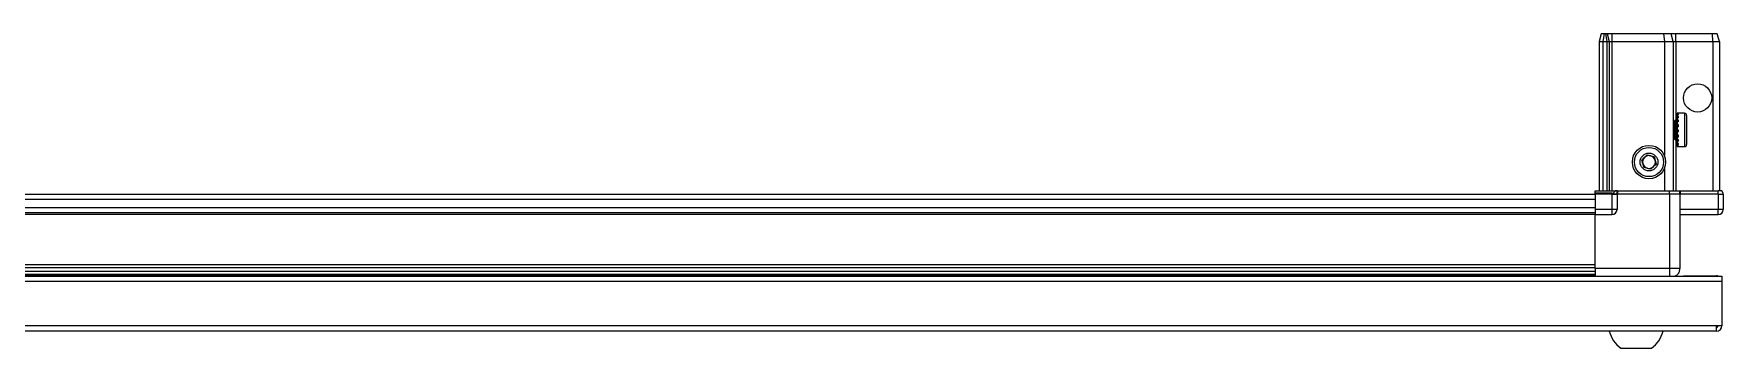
# Model space of a CAD drawing. Header units: millimetres. Extents: x 1219 to 5599, y -644 to 1917.
# Drawn here: x 2115 to 2775, y -644 to -522 of the extents above; entities that cross this region are included whole.
import ezdxf

# ---------------------------------------------------------------- set-up
doc = ezdxf.new("R2010")
doc.units = ezdxf.units.MM

msp = doc.modelspace()

# ---------------------------------------------------------------- linework, layer by layer
at = {"color": 7, "linetype": 'Continuous', "lineweight": 25}
for p, q in [((2726.96, -521.64), (2726.16, -524.64)), ((2726.16, -524.64), (2727.66, -524.64)), ((2726.16, -524.64), (2726.16, -582.94)), ((2728.11, -521.64), (2726.96, -521.64)), ((2728.11, -521.64), (2727.66, -524.64)), ((2727.66, -524.64), (2729.16, -524.64)), ((2727.66, -524.64), (2727.66, -582.94)), ((2728.61, -521.64), (2728.11, -521.64)), ((2728.61, -521.64), (2729.16, -524.64)), ((2729.35, -521.64), (2728.61, -521.64)), ((2729.16, -524.64), (2730.16, -524.64)), ((2729.16, -524.64), (2729.16, -582.94)), ((2729.35, -521.64), (2730.16, -524.64)), ((2731.16, -521.64), (2729.35, -521.64)), ((2730.16, -524.64), (2730.16, -582.94)), ((2730.16, -524.64), (2731.16, -524.64)), ((2751.32, -521.64), (2731.16, -521.64)), ((2731.16, -524.64), (2751.66, -524.64)), ((2751.32, -521.64), (2751.66, -524.64)), ((2754.35, -521.64), (2751.32, -521.64)), ((2751.66, -524.64), (2751.66, -569.14)), ((2751.66, -524.64), (2755.16, -524.64)), ((2755.16, -524.64), (2754.35, -521.64)), ((2756.16, -521.64), (2754.35, -521.64)), ((2755.16, -524.64), (2755.16, -582.94)), ((2755.16, -524.64), (2756.16, -524.64)), ((2770.5, -521.64), (2756.16, -521.64)), ((2756.16, -524.64), (2770.66, -524.64)), ((2770.66, -524.64), (2770.5, -521.64)), ((2772.35, -521.64), (2770.5, -521.64)), ((2770.66, -524.64), (2773.16, -524.64)), ((2770.66, -524.64), (2770.66, -582.94)), ((2773.16, -524.64), (2772.35, -521.64)), ((2773.16, -524.64), (2773.16, -582.94)), ((2759.56, -552.64), (2756.66, -552.64)), ((2757.16, -552.64), (2756.66, -552.64)), ((2756.66, -552.64), (2756.66, -552.69)), ((2756.66, -552.69), (2756.66, -552.98)), ((2757.16, -552.69), (2756.66, -552.69)), ((2757.16, -552.98), (2756.66, -552.98)), ((2756.66, -552.98), (2756.66, -553.25)), ((2757.16, -553.25), (2756.66, -553.25)), ((2756.66, -553.25), (2756.66, -553.92)), ((2757.16, -553.92), (2756.66, -553.92)), ((2756.66, -553.92), (2756.66, -554.39)), ((2756.66, -554.39), (2756.66, -555.36)), ((2757.16, -554.39), (2756.66, -554.39)), ((2757.16, -552.69), (2757.16, -552.64)), ((2757.16, -553.25), (2757.16, -552.98)), ((2757.16, -554.39), (2757.16, -553.92)), ((2760.36, -553.44), (2760.36, -564.84)), ((2755.19, -555.14), (2755.16, -555.14)), ((2755.67, -555.84), (2755.19, -555.14)), ((2755.19, -555.14), (2755.19, -563.14)), ((2756.16, -555.14), (2755.67, -555.84)), ((2755.67, -555.84), (2755.67, -562.45)), ((2756.16, -555.14), (2756.16, -563.14)), ((2756.66, -554.74), (2756.56, -554.74)), ((2756.56, -554.74), (2756.56, -563.54)), ((2757.16, -555.36), (2756.66, -555.36)), ((2756.66, -555.36), (2756.66, -555.99)), ((2756.66, -555.99), (2756.66, -557.18)), ((2757.16, -555.99), (2756.66, -555.99)), ((2757.16, -557.18), (2756.66, -557.18)), ((2756.66, -557.18), (2756.66, -557.82)), ((2757.16, -557.82), (2756.66, -557.82)), ((2756.66, -557.9), (2756.66, -559.19)), ((2757.16, -557.9), (2756.66, -557.9)), ((2757.16, -559.19), (2756.66, -559.19)), ((2757.16, -559.68), (2756.66, -559.68)), ((2756.66, -559.68), (2756.66, -559.93)), ((2756.66, -559.93), (2756.66, -561.2)), ((2757.16, -559.93), (2756.66, -559.93)), ((2757.16, -555.99), (2757.16, -555.36)), ((2757.16, -557.9), (2757.16, -557.18)), ((2757.16, -559.93), (2757.16, -559.19)), ((2755.16, -563.14), (2755.19, -563.14)), ((2755.19, -563.14), (2755.67, -562.45)), ((2755.67, -562.45), (2756.16, -563.14)), ((2756.56, -563.54), (2756.66, -563.54)), ((2757.16, -561.2), (2756.66, -561.2)), ((2756.66, -561.2), (2756.66, -561.89)), ((2756.66, -561.89), (2756.66, -563.01)), ((2757.16, -561.89), (2756.66, -561.89)), ((2757.16, -563.01), (2756.66, -563.01)), ((2756.66, -563.01), (2756.66, -563.57)), ((2756.66, -563.57), (2756.66, -564.43)), ((2757.16, -563.57), (2756.66, -563.57)), ((2757.16, -564.43), (2756.66, -564.43)), ((2756.66, -564.43), (2756.66, -564.83)), ((2756.66, -564.83), (2756.66, -565.34)), ((2757.16, -564.83), (2756.66, -564.83)), ((2757.16, -565.34), (2756.66, -565.34)), ((2756.66, -565.34), (2756.66, -565.52)), ((2756.66, -565.52), (2756.66, -565.64)), ((2757.16, -565.52), (2756.66, -565.52)), ((2756.66, -565.64), (2759.56, -565.64)), ((2757.16, -561.89), (2757.16, -561.2)), ((2757.16, -563.57), (2757.16, -563.01)), ((2757.16, -564.83), (2757.16, -564.43)), ((2757.16, -565.52), (2757.16, -565.34)), ((2751.66, -574.14), (2751.66, -582.94)), ((2724.66, -584.29), (2084.66, -584.29)), ((2724.66, -583.81), (2724.66, -582.94)), ((2724.66, -582.94), (2732.48, -582.94)), ((2731.16, -583.81), (2724.66, -583.81)), ((2724.66, -584.14), (2724.66, -583.81)), ((2731.16, -584.14), (2724.66, -584.14)), ((2724.66, -584.14), (2724.66, -590.14)), ((2731.16, -584.14), (2733.16, -584.14)), ((2733.16, -584.14), (2731.16, -584.14)), ((2733.16, -582.94), (2732.48, -582.94)), ((2733.16, -584.14), (2733.16, -582.94)), ((2733.16, -582.94), (2733.36, -582.94)), ((2733.36, -584.14), (2733.16, -584.14)), ((2733.16, -584.14), (2733.16, -590.14)), ((2733.36, -582.94), (2753.66, -582.94)), ((2753.66, -584.14), (2733.36, -584.14)), ((2753.66, -582.94), (2757.66, -582.94)), ((2757.66, -584.14), (2753.66, -584.14)), ((2757.66, -584.14), (2757.66, -582.94)), ((2757.66, -582.94), (2757.86, -582.94)), ((2757.86, -584.14), (2757.66, -584.14)), ((2757.66, -584.14), (2757.66, -613.14)), ((2757.86, -582.94), (2772.66, -582.94)), ((2772.66, -584.14), (2757.86, -584.14)), ((2774.16, -582.94), (2772.66, -582.94)), ((2772.66, -584.14), (2774.66, -584.14)), ((2774.66, -583.81), (2774.16, -582.94)), ((2774.66, -583.81), (2774.16, -582.94)), ((2774.66, -584.14), (2774.66, -583.81)), ((2774.66, -584.14), (2774.66, -583.81)), ((2774.66, -584.14), (2774.66, -584.14)), ((2774.66, -584.14), (2774.66, -590.14)), ((2724.66, -591.49), (2084.66, -591.49)), ((2724.66, -590.14), (2724.66, -592.14)), ((2724.66, -592.14), (2731.16, -592.14)), ((2724.66, -613.14), (2724.66, -592.14)), ((2757.66, -592.14), (2772.66, -592.14)), ((1375.16, -616.14), (2774.16, -616.14)), ((1424.66, -614.17), (2724.66, -614.17)), ((1424.66, -614.2), (2724.66, -614.2)), ((2698.53, -615.99), (1450.78, -615.99)), ((2693.16, -616.14), (2693.16, -615.99)), ((2693.33, -616.14), (2693.33, -615.99)), ((2693.54, -616.14), (2693.54, -615.99)), ((2694.1, -616.14), (2694.1, -615.99)), ((2694.52, -616.14), (2694.52, -615.99)), ((2695.42, -616.14), (2695.42, -615.99)), ((2696, -616.14), (2696, -615.99)), ((2697.15, -616.14), (2697.15, -615.99)), ((2697.84, -616.14), (2697.84, -615.99)), ((2699.12, -615.99), (2698.53, -615.99)), ((2699.12, -616.14), (2699.12, -615.99)), ((2699.13, -615.99), (2699.12, -615.99)), ((2699.86, -615.99), (2699.13, -615.99)), ((2699.29, -616.14), (2699.29, -615.99)), ((2699.79, -616.14), (2699.79, -615.99)), ((2699.86, -616.14), (2699.86, -615.99)), ((2700.78, -615.99), (2699.86, -615.99)), ((2699.86, -615.99), (2699.86, -615.99)), ((2724.66, -615.99), (2700.78, -615.99)), ((2701.15, -616.14), (2701.15, -615.99)), ((2701.86, -616.14), (2701.86, -615.99)), ((2703.03, -616.14), (2703.03, -615.99)), ((2703.64, -616.14), (2703.64, -615.99)), ((2704.58, -616.14), (2704.58, -615.99)), ((2705.03, -616.14), (2705.03, -615.99)), ((2705.65, -616.14), (2705.65, -615.99)), ((2705.9, -616.14), (2705.9, -615.99)), ((2706.14, -616.14), (2706.14, -615.99)), ((2706.15, -616.14), (2706.15, -615.99)), ((2759.16, -616.04), (2759.16, -616.14)), ((2759.16, -616.04), (2772.06, -616.04)), ((2774.16, -616.14), (2774.16, -618.24)), ((2774.16, -618.24), (2774.16, -635.54)), ((2772.06, -637.64), (1377.26, -637.64)), ((2774.16, -635.54), (2772.06, -635.54)), ((2772.06, -637.64), (2772.06, -635.54)), ((2734.66, -644.24), (2746.66, -644.24))]:
    msp.add_line(p, q, dxfattribs=at)
at = {"color": 8, "linetype": 'Continuous', "lineweight": 18}
for p, q in [((2731.16, -521.64), (2731.16, -524.64)), ((2731.16, -524.64), (2731.16, -582.94)), ((2756.16, -524.64), (2756.16, -521.64)), ((2756.16, -524.64), (2756.16, -555.14)), ((2759.56, -552.64), (2759.56, -565.64)), ((2756.16, -563.14), (2756.16, -582.94)), ((2724.66, -586.29), (2084.66, -586.29)), ((2731.16, -584.14), (2731.16, -583.81)), ((2731.16, -584.14), (2731.16, -590.14)), ((2733.36, -582.94), (2733.36, -584.14)), ((2753.66, -584.14), (2753.66, -582.94)), ((2753.66, -584.14), (2753.66, -613.14)), ((2757.86, -582.94), (2757.86, -584.14)), ((2772.66, -584.14), (2772.66, -582.94)), ((2772.66, -584.14), (2772.66, -590.14)), ((2724.66, -589.49), (2084.66, -589.49)), ((2724.66, -592.14), (2084.66, -592.14)), ((2731.16, -590.14), (2724.66, -590.14)), ((2731.16, -590.14), (2731.16, -592.14)), ((2733.16, -590.14), (2731.16, -590.14)), ((2772.66, -590.14), (2757.66, -590.14)), ((2774.66, -590.14), (2772.66, -590.14)), ((2772.66, -592.14), (2772.66, -590.14)), ((1424.66, -611.55), (2724.66, -611.55)), ((2724.66, -612.96), (1424.66, -612.96)), ((2753.66, -613.14), (2724.66, -613.14)), ((2774.16, -618.24), (1375.16, -618.24)), ((1424.66, -615.41), (2724.66, -615.41)), ((2772.06, -616.14), (2772.06, -616.04)), ((2772.06, -635.54), (1377.26, -635.54))]:
    msp.add_line(p, q, dxfattribs=at)
at = {"color": 7, "linetype": 'Continuous', "lineweight": 25, "flags": 128}
msp.add_lwpolyline([(2772.7, -616.14), (2772.47, -616.09), (2772.06, -616.04)], dxfattribs=at)
at = {"color": 7, "linetype": 'Continuous', "lineweight": 25}
for centre, radius in [((2764.66, -546.64), 5.5), ((2745.66, -571.64), 6.5), ((2745.66, -571.64), 3.46)]:
    msp.add_circle(centre, radius, dxfattribs=at)
at = {"color": 8, "linetype": 'Continuous', "lineweight": 18}
msp.add_circle((2745.66, -571.64), 5.7, dxfattribs=at)
at = {"color": 7, "linetype": 'Continuous', "lineweight": 25}
for centre, radius, start, end in [((2759.56, -553.44), 0.8, 0, 90), ((2756.16, -554.74), 0.4, 270, 360), ((2756.16, -563.54), 0.4, 0, 90), ((2759.56, -564.84), 0.8, 270, 360), ((2745.66, -571.64), 2.5, 134.67671, 194.67671), ((2745.66, -571.64), 2.5, 194.67671, 254.67671), ((2745.66, -571.64), 2.5, 74.67671, 134.67671), ((2745.66, -571.64), 2.5, 254.67671, 314.67671), ((2745.66, -571.64), 2.5, 14.67671, 74.67671), ((2745.66, -571.64), 2.5, 314.67671, 14.67671), ((2731.16, -590.14), 2, 270, 0), ((2772.66, -590.14), 2, 270, 0), ((2741.68, -634.62), 11.91, 194.70035, 233.8734), ((2739.63, -634.62), 11.91, 306.1266, 345.29965), ((2772.06, -635.54), 2.1, 270, 0), ((2772.06, -635.54), 0.6, 270, 0)]:
    msp.add_arc(centre, radius, start, end, dxfattribs=at)
msp.add_ellipse((2731.16, -580.35), major_axis=(0, 3.46), ratio=0.57735, start_param=3.141593, end_param=3.864327, dxfattribs=at)
for points, knots in [([(2742.87, -570.88), (2743.24, -570.52), (2743.93, -569.84), (2744.61, -569.17), (2744.93, -568.85)], [0, 0, 0, 0, 0.534686, 1, 1, 1, 1]), ([(2743.6, -573.67), (2743.52, -573.34), (2743.31, -572.54), (2743.06, -571.58), (2742.9, -571), (2742.87, -570.88)], [0, 0, 0, 0, 0.3629006, 0.8668753, 1, 1, 1, 1]), ([(2746.39, -574.44), (2745.89, -574.3), (2744.96, -574.05), (2744.04, -573.79), (2743.6, -573.67)], [0, 0, 0, 0, 0.534686, 1, 1, 1, 1]), ([(2744.93, -568.85), (2745.42, -568.99), (2746.35, -569.24), (2747.28, -569.5), (2747.71, -569.62)], [0, 0, 0, 0, 0.534686, 1, 1, 1, 1]), ([(2748.44, -572.41), (2748.07, -572.77), (2747.39, -573.45), (2746.71, -574.12), (2746.39, -574.44)], [0, 0, 0, 0, 0.534686, 1, 1, 1, 1]), ([(2747.71, -569.62), (2747.74, -569.74), (2747.89, -570.31), (2748.15, -571.28), (2748.35, -572.07), (2748.44, -572.41)], [0, 0, 0, 0, 0.133125, 0.637099, 1, 1, 1, 1]), ([(2724.66, -613.14), (2724.66, -613.54), (2724.66, -614.33), (2724.66, -615.35), (2724.66, -615.98), (2724.66, -616.13), (2724.66, -616.14)], [0, 0, 0, 0, 0.32552, 0.65104, 0.97656, 1, 1, 1, 1]), ([(2757.66, -613.14), (2757.61, -613.58), (2757.54, -614.26), (2757.1, -615.08), (2756.65, -615.63), (2756.24, -615.99), (2755.98, -616.12), (2755.94, -616.14)], [0, 0, 0, 0, 0.363018, 0.558438, 0.758004, 0.95757, 1, 1, 1, 1])]:
    msp.add_open_spline(points, degree=3, knots=knots, dxfattribs=at)
at = {"color": 8, "linetype": 'Continuous', "lineweight": 18}
msp.add_open_spline([(2753.66, -613.14), (2753.66, -613.58), (2753.66, -614.26), (2753.66, -615.08), (2753.66, -615.63), (2753.66, -615.99), (2753.66, -616.12), (2753.66, -616.14)], degree=3, knots=[0, 0, 0, 0, 0.363018, 0.558438, 0.758004, 0.95757, 1, 1, 1, 1], dxfattribs=at)
msp.add_open_spline([(2757.66, -613.14), (2757.6, -613.14), (2757.48, -613.14), (2756.55, -613.14), (2755.23, -613.14), (2754.18, -613.14), (2753.66, -613.14)], degree=3, dxfattribs=at)

doc.saveas('drawing.dxf')
